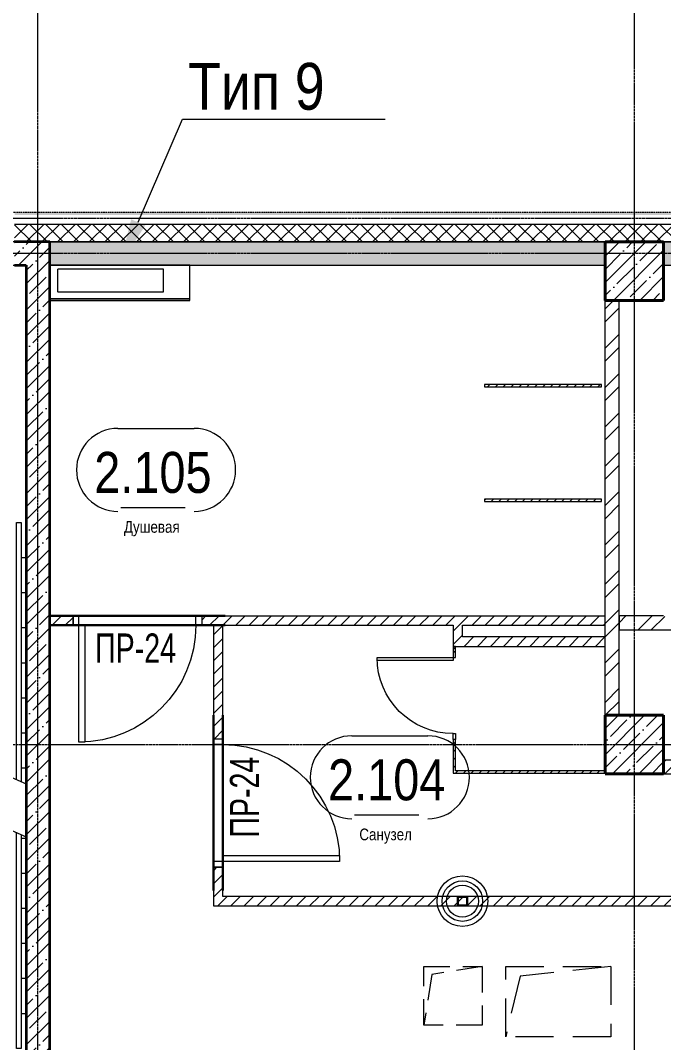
# Model space of a CAD drawing. Header units: millimetres. Extents: x -65509 to 912790, y 446 to 713294.
# Drawn here: x 170545 to 176045, y 221025 to 229770 of the extents above; entities that cross this region are included whole.
import ezdxf
from ezdxf import colors
from ezdxf.entities.mleader import LeaderData, LeaderLine
from ezdxf.enums import TextEntityAlignment as Align
from ezdxf.math import Vec2, Vec3

# ---------------------------------------------------------------- set-up
doc = ezdxf.new("R2010")
doc.units = ezdxf.units.MM
for name, pattern in [('CENTER2', [28.575, 19.05, -3.175, 3.175, -3.175]), ('DASHED', [19.05, 12.7, -6.35]), ('HIDDEN', [9.525, 6.35, -3.175]), ('HIDDEN2', [4.7625, 3.175, -1.5875])]:
    doc.linetypes.add(name, pattern=pattern)
doc.layers.get('Defpoints').update_dxf_attribs({"color": 250})
for name, color, linetype, lineweight in [('АР_Area', 250, 'Continuous', 5), ('АР_Двери', 5, 'Continuous', 9), ('АР_Колонны', 250, 'Continuous', 30), ('АР_Стены ГКЛ', 250, 'Continuous', 15), ('АР_Стены ЖБ', 250, 'Continuous', 35), ('АР_Стены кирпич', 250, 'Continuous', 20), ('АР_Стены ПЕНОблок', 250, 'Continuous', 20), ('АР_Утеплитель', 250, 'Continuous', 0), ('АР_Ф_ЛК', 250, 'Continuous', 5), ('АР_Штриховка', 250, 'Continuous', 0), ('Двери кабины', 250, 'Continuous', 0), ('Зашивка радиаторов тип 9 (до потолка_ облиц плитка)', 250, 'Continuous', 25), ('КМ_Фахверки', 250, 'Continuous', 25), ('ОВ_Шахты', 250, 'Continuous', 5), ('Размеры зашивки ГКЛ', 250, 'Continuous', 0), ('РД_Оси_100', 250, 'Continuous', 0)]:
    doc.layers.add(name, color=color, linetype=linetype, lineweight=lineweight)
for name, color, linetype, lineweight, plot in [('АР_Делит', 250, 'Continuous', 0, False), ('РД_Проем', 250, 'Continuous', 0, False), ('РД_проем_инж перемыч_подсчет', 250, 'Continuous', 30, False)]:
    doc.layers.add(name, color=color, linetype=linetype, lineweight=lineweight, plot=plot)
doc.layers.add('АР_Отопительные приборы', color=1, linetype='HIDDEN2', lineweight=0, true_color=0xff0000)
doc.layers.add('РД_Перемычка инж проемов', color=250, linetype='Continuous')
doc.styles.add('Arial0', font='arial.ttf')
doc.styles.add('style1', font='ARIALN.TTF')
doc.styles.add('ккк', font='isocpeur.ttf', dxfattribs={"width": 0.85, "oblique": 15})
pattern_1 = [(45, (142195.16, 127275.07), (-56.1266, 56.1266), [])]
pattern_2 = [(45, (142195.16, 127275.07), (-112.2532, 112.2532), []), (45, (142307.41, 127275.07), (-112.2532, 112.2532), [198.4375, -39.6875, 0, -39.6875])]

# ---------------------------------------------------------------- blocks, each defined once
blk = doc.blocks.new('СОШ_2200_АР_ОСИ_М100_28.05.24')
at = {"layer": 'АР_Делит', "color": 5, "linetype": 'DASHED'}
blk.add_lwpolyline([(114955, 135155), (114955, -355), (93595.036, -355), (93595.036, 13855), (94145, 13855), (94145, 68320), (66055, 68320), (66055, 13857.73), (83455, 13857.73), (83455, -355), (45245, -355), (45245, 13145), (44695, 13145), (44695, 26755), (45245, 26755), (45245, 68320), (20455, 68320), (20455, 26755), (27955, 26755), (27955, 13145), (-355, 13145), (-355, 100855), (37145, 100855), (37145, 129155)], dxfattribs=at)
at = {"layer": 'РД_Оси_100', "linetype": 'CENTER2'}
blk.add_line((-5954.958, 96300), (119910, 96300), dxfattribs=at)
for points in [[(28500, -6155), (28500, 139938.679)], [(119910, 100950), (119410, 100800), (-5454.958, 100800), (-5954.958, 100950)], [(119910, 100350), (119410, 100500), (-5454.958, 100500), (-5954.958, 100350)]]:
    blk.add_lwpolyline(points, dxfattribs=at)
at = {"layer": 'РД_Оси_100', "color": 1, "linetype": 'CENTER2'}
blk.add_lwpolyline([(33600, 139938.679), (33600, -6155)], dxfattribs=at)
blk = doc.blocks.new('ЛК_4000х9400')
for points in [[(4128.6, 45), (2300, 45), (2300, 85), (4146.2, 85)], [(4601.1, 85), (6800, 85), (6800, 45), (4583.4, 45)]]:
    blk.add_lwpolyline(points)
at = {"layer": 'АР_Делит'}
blk.add_lwpolyline([(-400, 4000), (9000, 4000), (9000, 0), (-400, 0)], close=True, dxfattribs=at)
at = {"layer": 'АР_Ф_ЛК'}
for p, q in [((2600, 45), (2600, 0)), ((2900, 45), (2900, 0)), ((3200, 45), (3200, 0)), ((3500, 45), (3500, 0)), ((3800, 45), (3800, 0)), ((4100, 45), (4100, 0)), ((4700, 45), (4700, 0)), ((5000, 45), (5000, 0)), ((5300, 45), (5300, 0)), ((5600, 45), (5600, 0)), ((5900, 45), (5900, 0)), ((6200, 45), (6200, 0)), ((6500, 45), (6500, 0))]:
    blk.add_line(p, q, dxfattribs=at)
at = {"layer": 'АР_Ф_ЛК', "lineweight": 0}
for points in [[(4924.2, 1850), (4566.9, 1039.4), (4659.5, 862), (4373.5, 988), (4466.1, 810.6), (4108.8, 0)], [(5379, 1850), (5021.7, 1039.4), (5114.3, 862), (4828.3, 988), (4920.9, 810.6), (4563.6, 0)]]:
    blk.add_lwpolyline(points, dxfattribs=at)
blk = doc.blocks.new('otv пунктир')
at = {"linetype": 'HIDDEN', "ltscale": 0.07}
blk.add_lwpolyline([(0, 0), (0, 1), (1, 1), (1, 0)], close=True, dxfattribs=at)
blk.add_lwpolyline([(0, 1), (0.1346, 0.1366), (1, 0)], dxfattribs=at)
blk = doc.blocks.new('Ф_блок 80')
at = {"layer": 'АР_Делит', "color": 1}
for radius in [216.3, 173, 136.2]:
    blk.add_circle((40, -40), radius, dxfattribs=at)
at = {"layer": 'КМ_Фахверки'}
blk.add_lwpolyline([(0, 0), (80, 0), (80, -80), (0, -80)], close=True, dxfattribs=at)
at = {"layer": 'КМ_Фахверки', "lineweight": 5}
blk.add_lwpolyline([(6, -6), (74, -6), (74, -74), (6, -74)], close=True, dxfattribs=at)
blk = doc.blocks.new('MOK-МаркаПом_овал_ареал')
for p, q in [((-2.986, 3.764), (3.522, 3.764)), ((-2.75, -3), (2.75, -3))]:
    blk.add_line(p, q)
for centre, radius, start, end in [((-2.986, 0.215), 3.55, 90, 270), ((3.522, 0.215), 3.55, 270, 90), ((-7.411, 0), 7.161, 0, 0.00095)]:
    blk.add_arc(centre, radius, start, end)
at = {"color": 0, "style": 'style1'}
blk.add_attdef('АР-ПОМЕЩЕНИЕ:НОМЕР', text='', height=3, dxfattribs=at).set_placement((0.261, 0), align=Align.MIDDLE)
blk = doc.blocks.new('MOK-МаркаПеремычки')
at = {"color": 0, "style": 'ккк', "oblique": 15, "width": 0.85}
blk.add_attdef('АР-ПРОЕМ:ПЕРЕМЫЧКА', text='', height=2.5, dxfattribs=at).set_placement((0, 0), align=Align.MIDDLE)

msp = doc.modelspace()

# ---------------------------------------------------------------- hatches: boundary and pattern name
at = {"layer": 'АР_Штриховка', "linetype": 'Continuous', "lineweight": 0}
h = msp.add_hatch(dxfattribs=at)
h.set_pattern_fill('_U', color=256, style=0, pattern_type=0)
h.set_pattern_definition([(360, (142195.1574, 127275.0729), (1e-10, 1), [])])
h.paths.add_polyline_path([(166095.157, 228130.073), (166095.157, 228105.073), (166695.157, 228105.073), (166695.157, 228130.073)], flags=0)
h.paths.add_polyline_path([(170495.157, 228130.073), (170495.157, 228105.073), (179365.157, 228105.073), (179340.157, 228130.073)], flags=0)
h = msp.add_hatch(dxfattribs=at)
h.set_pattern_fill('ANSI37', color=256, scale=30, style=0)
h.set_pattern_definition([(45, (142195.16, 127275.07), (-67.35192, 67.35192), []), (135, (142195.16, 127275.07), (-67.35192, -67.35192), [])])
h.paths.add_polyline_path([(166095.157, 228025.073), (166095.157, 227875.073), (166695.157, 227875.073), (166695.157, 228025.073)], flags=0)
h.paths.add_polyline_path([(170495.157, 228025.073), (170495.157, 227875.073), (179595.157, 227875.073), (179445.157, 228025.073)], flags=0)
at = {"layer": 'АР_Штриховка', "linetype": 'Continuous', "lineweight": 5}
h = msp.add_hatch(dxfattribs=at)
h.set_pattern_fill('ANSI35', color=256, scale=25, style=0)
h.set_pattern_definition([(45, (142195.16, 127275.07), (-112.2532, 112.2532), []), (45, (142307.41, 127275.07), (-112.2532, 112.2532), [198.4375, -39.6875, 0, -39.6875])])
h.paths.add_polyline_path([(166595.157, 227875.073), (166595.157, 227675.073), (166695.157, 227675.073), (166695.157, 227875.073)], flags=0)
h.paths.add_polyline_path([(170495.157, 227875.073), (170495.157, 227675.073), (170595.157, 227675.073), (170795.157, 227875.073)], flags=0)
h = msp.add_hatch(dxfattribs=at)
h.set_pattern_fill('ANSI35', color=256, scale=25, angle=-360, style=0)
h.set_pattern_definition([(45, (142195.16, 127275.07), (-112.2532, 112.2532), []), (45, (142307.41, 127275.07), (-112.2532, 112.2532), [198.4375, -39.6875, 0, -39.6875])])
h.paths.add_polyline_path([(170795.157, 227875.073), (170595.157, 227675.073), (170595.157, 219975.073), (170795.157, 219975.073)], flags=0)
h.paths.add_polyline_path([(170795.157, 218575.073), (170595.157, 218575.073), (170595.157, 218275.073), (170795.157, 218075.073)], flags=0)
at = {"layer": 'АР_Штриховка', "linetype": 'Continuous', "lineweight": 0}
h = msp.add_hatch(dxfattribs=at)
h.set_pattern_fill('AR-CONC', color=256, angle=-315, style=0)
h.set_pattern_definition([(95, (142195.16, 127275.07), (140.09465, 117.55338), [19.05, -209.55]), (40, (142195.16, 127275.07), (-160.01845, 110.17673), [15.24, -167.6406]), (145.45144, (142206.83, 127284.87), (-19.9238, 227.7301), [16.19, -178.09024]), (91.1842, (142159.24, 127311), (221.41024, 161.9534), [28.575, -314.325]), (141.63556, (142177.7, 127324.5), (-7.0866, 342.82676), [24.285, -267.1356]), (36.18415, (142159.24, 127311), (-7.0866, 342.8268), [22.86, -251.4597]), (66, (142186.18, 127319.97), (179.51998, 34.89515), [19.05, -209.55]), (11, (142186.18, 127319.97), (-86.53993, 173.9412), [15.24, -167.64]), (116.45145, (142201.14, 127322.88), (92.98005, 208.83634), [16.19, -178.08994]), (82.5, (142195.16, 127275.07), (-57.60547, 61.973414), [0, -165.608, 0, -170.18, 0, -168.275]), (52.5, (142195.16, 127275.07), (-23.58973, 118.087), [0, -97.028, 0, -161.798, 0, -64.135]), (12.5, (142155.105, 127235.02), (99.927863, 91.826196), [0, -63.5, 0, -198.12, 0, -262.89]), (2.5, (142137.14, 127217.06), (86.7639, 122.72239), [0, -82.55, 0, -131.572, 0, -186.69])])
h.paths.add_polyline_path([(175545.157, 227675.073), (175545.157, 227875.073), (170794.364, 227875.073), (170794.364, 227675.073)], flags=0)
at = {"layer": 'АР_Штриховка', "linetype": 'Continuous', "lineweight": 5}
h = msp.add_hatch(dxfattribs=at)
h.set_pattern_fill('ANSI35', color=256, scale=25, style=0)
h.set_pattern_definition(pattern_2)
h.paths.add_polyline_path([(175545.157, 227375.073), (176045.157, 227375.073), (176045.157, 227875.073), (175545.157, 227875.073)], flags=0)
at = {"layer": 'АР_Штриховка', "linetype": 'Continuous', "lineweight": 0}
h = msp.add_hatch(dxfattribs=at)
h.set_pattern_fill('AR-CONC', color=256, angle=45, style=0)
h.set_pattern_definition([(95, (142195.16, 127275.07), (140.09465, 117.55338), [19.05, -209.55]), (40, (142195.16, 127275.07), (-160.01845, 110.17673), [15.24, -167.64058]), (145.45144, (142206.83, 127284.87), (-19.9238, 227.7301), [16.19, -178.09024]), (91.1842, (142159.24, 127311), (221.41024, 161.9534), [28.575, -314.325]), (141.63556, (142177.7, 127324.5), (-7.0866, 342.82676), [24.285, -267.1356]), (36.18415, (142159.24, 127311), (-7.0866, 342.8268), [22.86, -251.4597]), (66, (142186.18, 127319.97), (179.51998, 34.89515), [19.05, -209.55]), (11, (142186.18, 127319.97), (-86.53993, 173.9412), [15.24, -167.64]), (116.45145, (142201.14, 127322.88), (92.98005, 208.83634), [16.19, -178.08994]), (82.5, (142195.16, 127275.07), (-57.60547, 61.973414), [0, -165.608, 0, -170.18, 0, -168.275]), (52.5, (142195.16, 127275.07), (-23.58973, 118.087), [0, -97.028, 0, -161.798, 0, -64.135]), (12.5, (142155.105, 127235.02), (99.927863, 91.826196), [0, -63.5, 0, -198.12, 0, -262.89]), (2.5, (142137.14, 127217.06), (86.7639, 122.72239), [0, -82.55, 0, -131.572, 0, -186.69])])
h.paths.add_polyline_path([(181546.157, 227675.073), (181546.157, 227875.073), (176045.157, 227875.073), (176045.157, 227675.073)], flags=0)
h = msp.add_hatch(dxfattribs=at)
h.set_pattern_fill('ANSI32', color=256, scale=25, angle=-360, style=0)
h.set_pattern_definition([(45, (142195.16, 127275.07), (-168.3798, 168.3798), []), (45, (142307.4, 127275.07), (-168.3798, 168.3798), [])])
h.paths.add_polyline_path([(175665.157, 227375.073), (175545.157, 227375.073), (175545.157, 224675.073), (175665.157, 224675.073)], flags=0)
h.paths.add_polyline_path([(175665.157, 224675.073), (175545.157, 224675.073), (175545.157, 224495.073), (175665.157, 224495.073)], flags=0)
h.paths.add_polyline_path([(175665.157, 224495.073), (175545.157, 224495.073), (175545.157, 223825.073), (175665.157, 223825.073)], flags=0)
h = msp.add_hatch(dxfattribs=at)
h.set_pattern_fill('ANSI31', color=256, scale=15, style=0)
h.set_pattern_definition([(45, (142195.157, 127275.073), (-33.67596, 33.67596), [])])
h.paths.add_polyline_path([(174515.157, 226655.069), (174515.157, 226635.069), (175515.157, 226635.069), (175515.157, 226655.069)], flags=0)
h = msp.add_hatch(dxfattribs=at)
h.set_pattern_fill('ANSI31', color=256, scale=15, angle=-360, style=0)
h.set_pattern_definition([(45, (142195.157, 127275.073), (-33.67596, 33.67596), [])])
h.paths.add_polyline_path([(174515.157, 225675.073), (174515.157, 225655.073), (175515.157, 225655.073), (175515.157, 225675.073)], flags=0)
at = {"layer": 'АР_Штриховка', "linetype": 'Continuous', "lineweight": 0, "ltscale": 0.5}
h = msp.add_hatch(dxfattribs=at)
h.set_pattern_fill('ANSI31', color=256, scale=25, style=0)
h.set_pattern_definition(pattern_1)
h.paths.add_polyline_path([(172195.157, 224595.073), (172221.824, 224615.073), (172195.157, 224675.073), (172095.157, 224675.073), (172095.157, 224595.073)], flags=0)
h.paths.add_polyline_path([(170995.157, 224595.073), (170995.157, 224675.073), (170795.157, 224675.073), (170795.157, 224595.073)], flags=0)
h.paths.add_polyline_path([(175545.157, 224595.073), (175545.157, 224675.073), (174324.976, 224675.073), (174298.309, 224615.073), (174324.976, 224595.073)], flags=0)
h.paths.add_polyline_path([(174244.976, 224595.073), (174298.309, 224615.073), (174324.976, 224675.073), (172195.157, 224675.073), (172221.824, 224615.073), (172275.157, 224595.073)], flags=0)
at = {"layer": 'АР_Штриховка', "linetype": 'Continuous', "lineweight": 0}
h = msp.add_hatch(dxfattribs=at)
h.set_pattern_fill('ANSI32', color=256, scale=25, angle=-360, style=0)
h.set_pattern_definition([(45, (142195.16, 127275.07), (-168.3798, 168.3798), []), (45, (142307.4, 127275.07), (-168.3798, 168.3798), [])])
h.paths.add_polyline_path([(175665.157, 224675.073), (175665.157, 224555.073), (176165.157, 224555.073), (176125.157, 224645.073), (176045.157, 224675.073)], flags=0)
h.paths.add_polyline_path([(176165.157, 224675.073), (176125.157, 224645.073), (176165.157, 224555.073), (176365.157, 224555.073), (176485.157, 224675.073)], flags=0)
at = {"layer": 'АР_Штриховка', "linetype": 'Continuous', "lineweight": 0, "ltscale": 0.5}
h = msp.add_hatch(dxfattribs=at)
h.set_pattern_fill('ANSI31', color=256, scale=25, angle=-360, style=0)
h.set_pattern_definition([(45, (142195.16, 127275.07), (-56.1266, 56.1266), [])])
h.paths.add_polyline_path([(172275.157, 224595.073), (172221.824, 224615.073), (172195.157, 224595.073), (172195.157, 223625.073), (172275.157, 223625.073)], flags=0)
h.paths.add_polyline_path([(172275.157, 222525.073), (172195.157, 222525.073), (172195.157, 222195.073), (172275.157, 222275.073)], flags=0)
h = msp.add_hatch(dxfattribs=at)
h.set_pattern_fill('ANSI31', color=256, scale=25, style=0)
h.set_pattern_definition([(45, (142195.16, 127275.07), (-56.1266, 56.1266), [])])
h.paths.add_polyline_path([(174244.976, 224415.073), (174324.976, 224495.073), (174324.976, 224595.073), (174298.309, 224615.073), (174244.976, 224595.073)], flags=0)
h = msp.add_hatch(dxfattribs=at)
h.set_pattern_fill('ANSI31', color=256, scale=25, style=0)
h.set_pattern_definition(pattern_1)
h.paths.add_polyline_path([(175545.157, 224415.073), (175545.157, 224495.073), (174324.976, 224495.073), (174244.976, 224415.073)], flags=0)
at = {"layer": 'АР_Штриховка', "linetype": 'Continuous', "lineweight": 0}
h = msp.add_hatch(dxfattribs=at)
h.set_pattern_fill('ANSI31', color=256, scale=15, angle=-360, style=0)
h.set_pattern_definition([(45, (142195.157, 127275.073), (-33.67596, 33.67596), [])])
h.paths.add_polyline_path([(174264.976, 224415.094), (174244.976, 224415.094), (174244.976, 224368.631), (174264.976, 224368.631)], flags=0)
h.paths.add_polyline_path([(174264.976, 223618.631), (174244.976, 223618.631), (174244.976, 223330.636), (174264.976, 223350.636)], flags=0)
at = {"layer": 'АР_Штриховка', "linetype": 'Continuous', "lineweight": 5}
h = msp.add_hatch(dxfattribs=at)
h.set_pattern_fill('ANSI35', color=256, scale=25, style=0)
h.set_pattern_definition(pattern_2)
h.paths.add_polyline_path([(175545.157, 223325.073), (176045.157, 223325.073), (176045.157, 223825.073), (175545.157, 223825.073)], flags=0)
at = {"layer": 'АР_Штриховка', "linetype": 'Continuous', "lineweight": 0}
h = msp.add_hatch(dxfattribs=at)
h.set_pattern_fill('ANSI32', color=256, scale=25, style=0)
h.set_pattern_definition([(45, (142195.16, 127275.07), (-168.3798, 168.3798), []), (45, (142307.4, 127275.07), (-168.3798, 168.3798), [])])
h.paths.add_polyline_path([(176045.157, 223445.073), (176045.157, 223325.073), (176154.884, 223325.073), (176154.884, 223445.073)], flags=0)
h.paths.add_polyline_path([(176154.884, 223445.073), (176154.884, 223325.073), (176234.884, 223325.074), (176234.884, 223325.073), (176365.157, 223325.073), (176395.157, 223365.073), (176365.157, 223445.073)], flags=0)
h = msp.add_hatch(dxfattribs=at)
h.set_pattern_fill('ANSI31', color=256, scale=15, angle=-360, style=0)
h.set_pattern_definition([(45, (142195.157, 127275.073), (-33.67596, 33.67596), [])])
h.paths.add_polyline_path([(175545.157, 223330.636), (175545.157, 223350.636), (174264.976, 223350.636), (174244.976, 223330.636)], flags=0)
at = {"layer": 'АР_Штриховка', "linetype": 'Continuous', "lineweight": 0, "ltscale": 0.5}
h = msp.add_hatch(dxfattribs=at)
h.set_pattern_fill('ANSI31', color=256, scale=25, style=0)
h.set_pattern_definition(pattern_1)
h.paths.add_polyline_path([(176365.157, 222195.073), (176365.157, 222275.073), (176234.899, 222275.073), (176181.566, 222255.073), (176154.899, 222195.073)], flags=0)
h.paths.add_polyline_path([(176154.899, 222195.073), (176181.566, 222255.073), (176154.899, 222275.073), (172275.157, 222275.073), (172195.157, 222195.073)], flags=0)

# ---------------------------------------------------------------- linework, layer by layer
at = {"layer": 'АР_Двери', "linetype": 'Continuous', "lineweight": 9}
for points in [[(171045.157, 224675.073), (170995.157, 224675.073), (170995.157, 224595.073), (171045.157, 224595.073)], [(172045.157, 224675.073), (172095.157, 224675.073), (172095.157, 224595.073), (172045.157, 224595.073)], [(171045.157, 224595.073), (171095.157, 224595.073), (171095.157, 223595.073), (171045.157, 223595.073)], [(172195.157, 223575.073), (172195.157, 223625.073), (172275.157, 223625.073), (172275.157, 223575.073)], [(172195.157, 222575.073), (172195.157, 222525.073), (172275.157, 222525.073), (172275.157, 222575.073)], [(172275.157, 222575.073), (172275.157, 222625.073), (173275.157, 222625.073), (173275.157, 222575.073)]]:
    msp.add_lwpolyline(points, close=True, dxfattribs=at)
at = {"layer": 'АР_Двери', "linetype": 'Continuous', "lineweight": 9, "extrusion": (0, 0, -1)}
for centre, start, end in [((-171045.157, 224595.073), 180, 270), ((-172275.157, 222575.073), 90, 180)]:
    msp.add_arc(centre, 1000, start, end, dxfattribs=at)
at = {"layer": 'АР_Колонны', "linetype": 'HIDDEN2', "lineweight": 25}
for p, q in [((175545.157, 227875.073), (176045.157, 227875.073)), ((175545.157, 227375.073), (175545.157, 227875.073)), ((176045.157, 227875.073), (176045.157, 227375.073)), ((176045.157, 227375.073), (175545.157, 227375.073)), ((175545.157, 223825.073), (176045.157, 223825.073)), ((175545.157, 223325.073), (175545.157, 223825.073)), ((176045.157, 223825.073), (176045.157, 223325.073)), ((176045.157, 223325.073), (175545.157, 223325.073))]:
    msp.add_line(p, q, dxfattribs=at)
at = {"layer": 'АР_Колонны', "linetype": 'Continuous', "lineweight": 35}
for p, q in [((175545.157, 227875.073), (176045.157, 227875.073)), ((175545.157, 227375.073), (175545.157, 227875.073)), ((176045.157, 227375.073), (176045.157, 227875.073)), ((175545.157, 227375.073), (176045.157, 227375.073)), ((175545.157, 227375.073), (176045.157, 227375.073)), ((175545.157, 223825.073), (176045.157, 223825.073)), ((175545.157, 223325.073), (175545.157, 223825.073)), ((176045.157, 223325.073), (176045.157, 223825.073)), ((175545.157, 223325.073), (176045.157, 223325.073)), ((175545.157, 223325.073), (176045.157, 223325.073))]:
    msp.add_line(p, q, dxfattribs=at)
at = {"layer": 'АР_Отопительные приборы'}
msp.add_lwpolyline([(170866.222, 227645.073), (171766.222, 227645.073), (171766.222, 227445.073), (170866.222, 227445.073)], close=True, dxfattribs=at)
at = {"layer": 'АР_Стены ГКЛ', "linetype": 'Continuous', "lineweight": 15}
for p, q in [((174515.157, 226655.069), (174515.157, 226635.069)), ((175515.157, 226655.069), (174515.157, 226655.069)), ((174515.157, 226635.069), (175515.157, 226635.069)), ((175515.157, 226635.069), (175515.157, 226655.069)), ((174515.157, 225675.073), (174515.157, 225655.073)), ((175515.157, 225675.073), (174515.157, 225675.073)), ((174515.157, 225655.073), (175515.157, 225655.073)), ((175515.157, 225655.073), (175515.157, 225675.073)), ((174264.976, 224415.094), (174244.976, 224415.094)), ((174244.976, 224415.094), (174244.976, 224368.631)), ((174264.976, 224368.631), (174264.976, 224415.094)), ((174244.976, 224368.631), (174264.976, 224368.631)), ((174264.976, 223618.631), (174244.976, 223618.631)), ((174244.976, 223618.631), (174244.976, 223330.636)), ((174264.976, 223350.636), (174264.976, 223618.631)), ((174244.976, 223330.636), (175545.157, 223330.636)), ((175545.157, 223350.636), (174264.976, 223350.636)), ((175545.157, 223330.636), (175545.157, 223350.636))]:
    msp.add_line(p, q, dxfattribs=at)
at = {"layer": 'АР_Стены ЖБ', "linetype": 'Continuous', "lineweight": 35}
for p, q in [((170795.157, 227875.073), (170495.157, 227875.073)), ((170795.157, 219975.073), (170795.157, 227875.073)), ((170495.157, 227675.073), (170595.157, 227675.073)), ((170595.157, 227675.073), (170595.157, 219975.073))]:
    msp.add_line(p, q, dxfattribs=at)
at = {"layer": 'АР_Стены ЖБ', "linetype": 'Continuous', "lineweight": 40}
for p, q in [((176045.157, 227875.073), (175545.157, 227875.073)), ((175545.157, 227875.073), (175545.157, 227375.073)), ((176045.157, 227375.073), (176045.157, 227875.073)), ((175545.157, 227375.073), (176045.157, 227375.073)), ((176045.157, 223825.073), (175545.157, 223825.073)), ((175545.157, 223825.073), (175545.157, 223325.073)), ((176045.157, 223325.073), (176045.157, 223825.073)), ((175545.157, 223325.073), (176045.157, 223325.073))]:
    msp.add_line(p, q, dxfattribs=at)
at = {"layer": 'АР_Стены кирпич', "linetype": 'Continuous', "lineweight": 20}
for p, q in [((175545.157, 223825.073), (175545.157, 227375.073)), ((175665.157, 227375.073), (175545.157, 227375.073)), ((175665.157, 223825.073), (175665.157, 227375.073)), ((175665.157, 224675.073), (175665.157, 224555.073)), ((176045.157, 224675.073), (175665.157, 224675.073)), ((175665.157, 224555.073), (176165.157, 224555.073)), ((175545.157, 223825.073), (175665.157, 223825.073)), ((176045.157, 223445.073), (176365.157, 223445.073)), ((176045.157, 223445.073), (176045.157, 223325.073)), ((176045.157, 223325.073), (176154.884, 223325.073))]:
    msp.add_line(p, q, dxfattribs=at)
at = {"layer": 'АР_Стены ПЕНОблок', "linetype": 'Continuous', "lineweight": 20}
for p, q in [((175545.157, 227875.073), (170794.364, 227875.073)), ((170794.364, 227875.073), (170794.364, 227675.073)), ((175545.157, 227675.073), (175545.157, 227875.073)), ((181546.157, 227875.073), (176045.157, 227875.073)), ((176045.157, 227875.073), (176045.157, 227675.073)), ((170794.364, 227675.073), (175545.157, 227675.073)), ((176045.157, 227675.073), (181546.157, 227675.073)), ((170995.157, 224675.073), (170795.157, 224675.073)), ((170795.157, 224675.073), (170795.157, 224595.073)), ((170995.157, 224595.073), (170995.157, 224675.073)), ((172095.157, 224675.073), (175545.157, 224675.073)), ((172095.157, 224675.073), (172095.157, 224595.073)), ((175545.157, 224595.073), (175545.157, 224675.073)), ((170795.157, 224595.073), (170995.157, 224595.073)), ((172095.157, 224595.073), (172195.157, 224595.073)), ((172195.157, 224595.073), (172195.157, 223625.073)), ((172275.157, 223625.073), (172275.157, 224595.073)), ((172275.157, 224595.073), (174244.976, 224595.073)), ((174244.976, 224595.073), (174244.976, 224415.073)), ((174324.976, 224595.073), (175545.157, 224595.073)), ((174324.976, 224495.073), (174324.976, 224595.073)), ((175545.157, 224495.073), (174324.976, 224495.073)), ((175545.157, 224415.073), (175545.157, 224495.073)), ((174244.976, 224415.073), (175545.157, 224415.073)), ((172195.157, 223625.073), (172275.157, 223625.073)), ((172275.157, 222525.073), (172195.157, 222525.073)), ((172195.157, 222525.073), (172195.157, 222195.073)), ((172275.157, 222275.073), (172275.157, 222525.073)), ((176154.899, 222275.073), (172275.157, 222275.073)), ((172195.157, 222195.073), (176365.157, 222195.073))]:
    msp.add_line(p, q, dxfattribs=at)
at = {"layer": 'АР_Утеплитель', "linetype": 'Continuous', "lineweight": 0}
for p, q in [((179445.157, 228025.073), (170495.157, 228025.073)), ((170495.157, 227875.073), (179595.157, 227875.073))]:
    msp.add_line(p, q, dxfattribs=at)
at = {"layer": 'Двери кабины', "linetype": 'Continuous', "lineweight": 0}
for points in [[(174244.976, 224318.631), (174244.976, 224293.631), (173594.976, 224293.631), (173594.976, 224318.631)], [(174264.976, 224318.631), (174264.976, 224368.631), (174244.976, 224368.631), (174244.976, 224318.631)], [(174264.976, 223668.631), (174264.976, 223618.631), (174244.976, 223618.631), (174244.976, 223668.631)]]:
    msp.add_lwpolyline(points, close=True, dxfattribs=at)
at = {"layer": 'Двери кабины', "linetype": 'Continuous', "lineweight": 0, "extrusion": (0, 0, -1)}
msp.add_arc((-174244.976, 224318.631), 650, 270, 0, dxfattribs=at)
at = {"layer": 'Зашивка радиаторов тип 9 (до потолка_ облиц плитка)', "linetype": 'Continuous', "lineweight": 0}
for p, q in [((171995.104, 227675.073), (170795.104, 227675.073)), ((170795.104, 227375.073), (170795.104, 227675.073)), ((171995.104, 227375.073), (171995.104, 227675.073)), ((170795.104, 227387.573), (171995.104, 227387.573)), ((171995.104, 227387.573), (170795.104, 227387.573)), ((170795.104, 227375.073), (171995.104, 227375.073))]:
    msp.add_line(p, q, dxfattribs=at)
at = {"layer": 'КМ_Фахверки', "lineweight": 5}
msp.add_lwpolyline([(212895.157, 195850.073), (236595.157, 195849.49), (236595.157, 127175.073), (256895.157, 127175.073), (256895.126, 262175.073), (215195.161, 262175.073), (215195.161, 256175.073), (179595.157, 256175.073), (179595.157, 227875.073), (142095.157, 227875.073), (142095.157, 140675.073), (169895.157, 140675.073), (169895.157, 153775.073), (162395.157, 153775.073), (162395.157, 195850.073), (187695.157, 195850.073), (187695.157, 127175.073), (225395.157, 127175.073), (225395.157, 140875.073), (207995.156, 140875.08), (207995.156, 195850.073), (212896.745, 195850.073)], dxfattribs=at)
at = {"layer": 'РД_Проем', "linetype": 'Continuous', "lineweight": 0}
for p, q in [((172095.157, 224675.073), (170995.157, 224675.073)), ((172095.157, 224595.073), (170995.157, 224595.073)), ((172195.157, 222525.073), (172195.157, 223625.073)), ((172275.157, 222525.073), (172275.157, 223625.073))]:
    msp.add_line(p, q, dxfattribs=at)
at = {"layer": 'РД_проем_инж перемыч_подсчет', "linetype": 'Continuous', "lineweight": 30}
for p, q in [((172295.157, 224675.073), (170795.157, 224675.073)), ((172295.157, 224595.073), (170795.157, 224595.073)), ((172195.157, 222325.073), (172195.157, 223825.073)), ((172275.157, 222325.073), (172275.157, 223825.073))]:
    msp.add_line(p, q, dxfattribs=at)

# ---------------------------------------------------------------- block references
at = {"layer": 'АР_Area', "linetype": 'Continuous', "lineweight": 5}
ref = msp.add_blockref('MOK-МаркаПом_овал_ареал', (171677.999, 225903.347), dxfattribs=dict(at, xscale=100, yscale=100, zscale=100))
ref.add_attrib('АР-ПОМЕЩЕНИЕ:НОМЕР', '2.105', dxfattribs={"layer": '0', "color": 0, "height": 350, "style": 'style1'}).set_placement((171677.999, 225903.347), align=Align.MIDDLE)
ref.add_attrib('АР-ПОМЕЩЕНИЕ:НАИМЕНОВАНИЕ', 'Душевая', dxfattribs={"layer": 'Defpoints', "color": 2, "height": 100, "style": 'style1'}).set_placement((171668.583, 225421.954), align=Align.MIDDLE)
ref = msp.add_blockref('MOK-МаркаПом_овал_ареал', (173677.664, 223273.136), dxfattribs=dict(at, xscale=100, yscale=100, zscale=100))
ref.add_attrib('АР-ПОМЕЩЕНИЕ:НОМЕР', '2.104', dxfattribs={"layer": '0', "color": 0, "height": 350, "style": 'style1'}).set_placement((173677.664, 223273.136), align=Align.MIDDLE)
ref.add_attrib('АР-ПОМЕЩЕНИЕ:НАИМЕНОВАНИЕ', 'Санузел', dxfattribs={"layer": 'Defpoints', "color": 2, "height": 100, "style": 'style1'}).set_placement((173668.249, 222791.743), align=Align.MIDDLE)
at = {"layer": 'АР_Ф_ЛК', "rotation": 90}
msp.add_blockref('ЛК_4000х9400', (170595.157, 218675.073), dxfattribs=at)
at = {"layer": 'КМ_Фахверки'}
msp.add_blockref('Ф_блок 80', (174285.157, 222275.073), dxfattribs=at)
at = {"layer": 'ОВ_Шахты', "rotation": 270}
for p, xscale, yscale in [((173994.962, 221675.073), 500, 500), ((174695.157, 221675.073), 600, 900)]:
    msp.add_blockref('otv пунктир', p, dxfattribs=dict(at, xscale=xscale, yscale=yscale))
at = {"layer": 'РД_Оси_100'}
msp.add_blockref('СОШ_2200_АР_ОСИ_М100_28.05.24', (142195.157, 127275.073), dxfattribs=at)
at = {"layer": 'РД_Перемычка инж проемов', "linetype": 'Continuous', "lineweight": -3}
ref = msp.add_blockref('MOK-МаркаПеремычки', (171529.757, 224401.967, 200), dxfattribs=dict(at, xscale=100, yscale=100, zscale=100))
ref.add_attrib('АР-ПРОЕМ:ПЕРЕМЫЧКА', 'ПР-24', dxfattribs={"layer": '0', "color": 0, "height": 250, "style": 'Arial0', "width": 0.7}).set_placement((171529.757, 224401.967, 200), align=Align.MIDDLE)
ref = msp.add_blockref('MOK-МаркаПеремычки', (172459.7, 223124.86, 200), dxfattribs=dict(at, xscale=100, yscale=100, zscale=100, rotation=89.99999999999997))
ref.add_attrib('АР-ПРОЕМ:ПЕРЕМЫЧКА', 'ПР-24', dxfattribs={"layer": '0', "color": 0, "height": 250, "rotation": 90, "style": 'Arial0', "width": 0.7}).set_placement((172459.7, 223124.86, 200), align=Align.MIDDLE)

# ---------------------------------------------------------------- leaders
at = {"layer": 'Размеры зашивки ГКЛ'}
ml = msp.add_multileader_mtext('Standard', dxfattribs=at)
ml.set_content('\\pxsm1;Тип 9  ', color=(0, 0, 138), style='style1')
ml.set_leader_properties(color=256, linetype='ByLayer', lineweight=9)
ml.build(insert=Vec2(0, 0))
ml.multileader.update_dxf_attribs({"has_dogleg": 0, "text_left_attachment_type": 6, "text_right_attachment_type": 6, "text_bottom_attachment_type": 10, "dogleg_length": 25, "arrow_head_size": 400})
ctx = ml.context
ctx.base_point, ctx.char_height, ctx.arrow_head_size, ctx.landing_gap_size, ctx.plane_origin = Vec3(171929.809, 228926.766), 400, 400, 50, Vec3(164006.715, 234735.962)
ctx.left_attachment, ctx.right_attachment, ctx.top_attachment = 6, 6, 10
notes = []
notes.append((ctx, [(0, (1, 1, 0), (171904.809, 228926.766), (1, 0), 25, [(1, [(171395.131, 227675.073)], 0, [])])]))
ctx.mtext.insert, ctx.mtext.width, ctx.mtext.defined_height, ctx.mtext.line_spacing_factor, ctx.mtext.flow_direction = Vec3(171979.809, 229406.766), 1668.44707, 600, 0.3, 5
for ctx, leaders in notes:
    for number, flags, end, landing, length, lines in leaders:
        leader = LeaderData()
        leader.index, (leader.has_last_leader_line, leader.has_dogleg_vector, leader.attachment_direction) = number, flags
        leader.last_leader_point, leader.dogleg_vector, leader.dogleg_length = Vec3(end), Vec3(landing), length
        for number, points, colour, breaks in lines:
            line = LeaderLine()
            line.index, line.vertices, line.color, line.breaks = number, Vec3.list(points), colors.encode_raw_color(colour), breaks
            leader.lines.append(line)
        ctx.leaders.append(leader)

doc.saveas('drawing.dxf')
